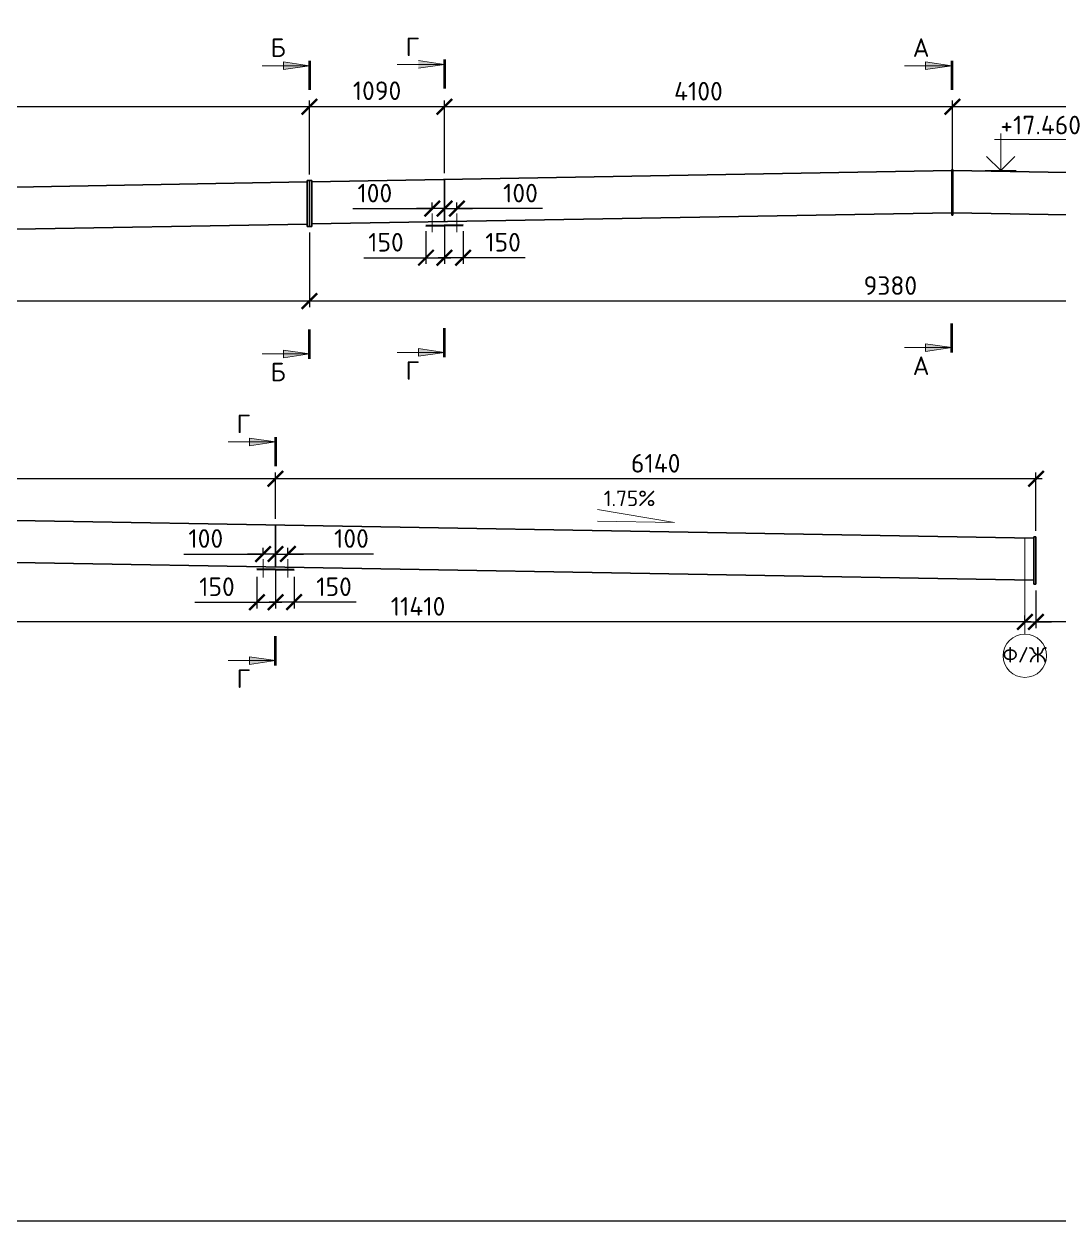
# Model space of a CAD drawing. Header units: millimetres. Extents: x -25910 to 49740, y -35080 to 0.
# Drawn here: x 13403 to 21760, y -35080 to -25415 of the extents above; entities that cross this region are included whole.
import ezdxf

# ---------------------------------------------------------------- set-up
doc = ezdxf.new("R2010")
doc.units = ezdxf.units.MM
doc.linetypes.add('JIS_08_11', pattern=[12.8, 11, -0.6, 0.6, -0.6])
for name, color, linetype, lineweight in [('НАДПИСИ', 11, 'Continuous', 13), ('ОСЕВАЯ', 50, 'JIS_08_11', 13), ('ОСНОВНАЯ', 213, 'Continuous', 35), ('РАЗМЕРЫ', 141, 'Continuous', 13)]:
    doc.layers.add(name, color=color, linetype=linetype, lineweight=lineweight)
doc.styles.add('_ОСК', font='isocpeur.ttf', dxfattribs={"height": 3})
doc.styles.add('ОСК', font='isocpeur.ttf')
doc.dimstyles.new('_ОСК', dxfattribs={"dimscale": 25, "dimtxt": 3, "dimasz": 2.5, "dimexe": 1, "dimexo": 1, "dimgap": 1, "dimtad": 3, "dimdec": 0, "dimzin": 1, "dimdsep": 46, "dimtxsty": '_ОСК', "dimblk": 'ARCHTICK', "dimcen": 2, "dimdle": 1, "dimclrt": 256, "dimadec": 0, "dimazin": 0, "dimtfac": 1, "dimtdec": 0, "dimtmove": 1, "dimatfit": 3, "dimfxl": 1, "dimtvp": 2.25, "dimtfill": 1, "dimtolj": 1, "dimtzin": 1, "dimarcsym": 0})

# ---------------------------------------------------------------- blocks, each defined once
blk = doc.blocks.new('_ArchTick')
at = {"color": 0, "linetype": 'ByBlock', "const_width": 0.15}
blk.add_lwpolyline([(-0.5, -0.5), (0.5, 0.5)], dxfattribs=at)
blk = doc.blocks.new('*D394')
at = {"layer": 'Defpoints', "color": 0, "transparency": 16777216}
for p in [(15708.4, -27050.5), (5298.6, -27588.8), (5298.6, -27652.7)]:
    blk.add_point(p, dxfattribs=at)
at = {"layer": 'НАДПИСИ', "color": 0, "lineweight": -2, "transparency": 16777216}
for p, q in [((15708.4, -27100.5), (15708.4, -27702.7)), ((5298.6, -27638.8), (5298.6, -27702.7)), ((15758.4, -27652.7), (5248.6, -27652.7))]:
    blk.add_line(p, q, dxfattribs=at)
at = {"layer": 'НАДПИСИ', "color": 0, "lineweight": -2, "transparency": 16777216, "xscale": 125, "yscale": 125, "zscale": 125, "rotation": 180}
blk.add_blockref('_ArchTick', (5298.6, -27652.7), dxfattribs=at)
at = {"layer": 'НАДПИСИ', "color": 0, "lineweight": -2, "transparency": 16777216, "xscale": 125, "yscale": 125, "zscale": 125}
blk.add_blockref('_ArchTick', (15708.4, -27652.7), dxfattribs=at)
at = {"layer": 'НАДПИСИ', "transparency": 16777216, "insert": (10503.5, -27527.7), "char_height": 150, "attachment_point": 5, "style": '_ОСК', "bg_fill": 3, "box_fill_scale": 1.1, "bg_fill_color": 256, "bg_fill_true_color": 13158600, "bg_fill_transparency": 0}
blk.add_mtext('\\A1;10410', dxfattribs=at)
blk = doc.blocks.new('*D408')
at = {"layer": 'Defpoints', "color": 0, "transparency": 16777216}
for p in [(25088, -27033), (15708.4, -27616.9), (15708.4, -27652.7)]:
    blk.add_point(p, dxfattribs=at)
at = {"layer": 'НАДПИСИ', "color": 0, "lineweight": -2, "transparency": 16777216}
for p, q in [((25088, -27083), (25088, -27702.7)), ((25138, -27652.7), (15658.4, -27652.7)), ((15708.4, -27666.9), (15708.4, -27702.7))]:
    blk.add_line(p, q, dxfattribs=at)
at = {"layer": 'НАДПИСИ', "color": 0, "lineweight": -2, "transparency": 16777216, "xscale": 125, "yscale": 125, "zscale": 125, "rotation": 180}
blk.add_blockref('_ArchTick', (15708.4, -27652.7), dxfattribs=at)
at = {"layer": 'НАДПИСИ', "color": 0, "lineweight": -2, "transparency": 16777216, "xscale": 125, "yscale": 125, "zscale": 125}
blk.add_blockref('_ArchTick', (25088, -27652.7), dxfattribs=at)
at = {"layer": 'НАДПИСИ', "transparency": 16777216, "insert": (20398.2, -27527.7), "char_height": 150, "attachment_point": 5, "style": '_ОСК', "bg_fill": 3, "box_fill_scale": 1.1, "bg_fill_color": 256, "bg_fill_true_color": 13158600, "bg_fill_transparency": 0}
blk.add_mtext('\\A1;9380', dxfattribs=at)
blk = doc.blocks.new('*D409')
at = {"layer": 'Defpoints', "color": 0, "transparency": 16777216}
for p in [(10073.4, -30242.6), (21484, -30242.6), (10073.4, -30310.1)]:
    blk.add_point(p, dxfattribs=at)
at = {"layer": 'НАДПИСИ', "color": 0, "lineweight": -2, "transparency": 16777216}
for p, q in [((21534, -30242.6), (10023.4, -30242.6)), ((10073.4, -30260.1), (10073.4, -30192.6))]:
    blk.add_line(p, q, dxfattribs=at)
at = {"layer": 'НАДПИСИ', "color": 0, "lineweight": -2, "transparency": 16777216, "xscale": 125, "yscale": 125, "zscale": 125, "rotation": 180}
blk.add_blockref('_ArchTick', (10073.4, -30242.6), dxfattribs=at)
at = {"layer": 'НАДПИСИ', "color": 0, "lineweight": -2, "transparency": 16777216, "xscale": 125, "yscale": 125, "zscale": 125}
blk.add_blockref('_ArchTick', (21484, -30242.6), dxfattribs=at)
at = {"layer": 'НАДПИСИ', "transparency": 16777216, "insert": (16584.4, -30117.6), "char_height": 150, "attachment_point": 5, "style": '_ОСК', "bg_fill": 3, "box_fill_scale": 1.1, "bg_fill_color": 256, "bg_fill_true_color": 13158600, "bg_fill_transparency": 0}
blk.add_mtext('\\A1;11410', dxfattribs=at)
blk = doc.blocks.new('*D410')
at = {"layer": 'Defpoints', "color": 0, "transparency": 16777216}
for p in [(21573.4, -29939.5), (21573.4, -30242.6), (21484, -30282)]:
    blk.add_point(p, dxfattribs=at)
at = {"layer": 'НАДПИСИ', "color": 0, "lineweight": -2, "transparency": 16777216}
for p, q in [((21573.4, -29989.5), (21573.4, -30292.6)), ((21484, -30242.6), (21359, -30242.6)), ((21484, -30232), (21484, -30192.6)), ((21484, -30242.6), (21573.4, -30242.6)), ((21484, -30242.6), (21573.4, -30242.6)), ((21573.4, -30242.6), (21698.4, -30242.6)), ((22210.1, -30242.6), (21573.4, -30242.6))]:
    blk.add_line(p, q, dxfattribs=at)
at = {"layer": 'НАДПИСИ', "color": 0, "lineweight": -2, "transparency": 16777216, "xscale": 125, "yscale": 125, "zscale": 125}
blk.add_blockref('_ArchTick', (21484, -30242.6), dxfattribs=at)
at = {"layer": 'НАДПИСИ', "color": 0, "lineweight": -2, "transparency": 16777216, "xscale": 125, "yscale": 125, "zscale": 125, "rotation": 180}
blk.add_blockref('_ArchTick', (21573.4, -30242.6), dxfattribs=at)
at = {"layer": 'НАДПИСИ', "transparency": 16777216, "insert": (22070.1, -30117.6), "char_height": 150, "attachment_point": 5, "style": '_ОСК', "bg_fill": 3, "box_fill_scale": 1.1, "bg_fill_color": 256, "bg_fill_true_color": 13158600, "bg_fill_transparency": 0}
blk.add_mtext('\\A1;90', dxfattribs=at)
blk = doc.blocks.new('*D412')
at = {"layer": 'Defpoints', "color": 0, "transparency": 16777216}
for p in [(10298.4, -26083.8), (15708.4, -26680.4), (10298.4, -26785.1)]:
    blk.add_point(p, dxfattribs=at)
at = {"layer": 'НАДПИСИ', "color": 0, "lineweight": -2, "transparency": 16777216}
for p, q in [((15758.4, -26083.8), (10248.4, -26083.8)), ((10298.4, -26735.1), (10298.4, -26033.8)), ((15708.4, -26630.4), (15708.4, -26033.8))]:
    blk.add_line(p, q, dxfattribs=at)
at = {"layer": 'НАДПИСИ', "color": 0, "lineweight": -2, "transparency": 16777216, "xscale": 125, "yscale": 125, "zscale": 125, "rotation": 180}
blk.add_blockref('_ArchTick', (10298.4, -26083.8), dxfattribs=at)
at = {"layer": 'НАДПИСИ', "color": 0, "lineweight": -2, "transparency": 16777216, "xscale": 125, "yscale": 125, "zscale": 125}
blk.add_blockref('_ArchTick', (15708.4, -26083.8), dxfattribs=at)
at = {"layer": 'НАДПИСИ', "transparency": 16777216, "insert": (13003.4, -25958.8), "char_height": 150, "attachment_point": 5, "style": '_ОСК', "bg_fill": 3, "box_fill_scale": 1.1, "bg_fill_color": 256, "bg_fill_true_color": 13158600, "bg_fill_transparency": 0}
blk.add_mtext('\\A1;5410', dxfattribs=at)
blk = doc.blocks.new('*D413')
at = {"layer": 'Defpoints', "color": 0, "transparency": 16777216}
for p in [(15708.4, -26083.8), (16798.4, -26671.3), (15708.4, -26680.4)]:
    blk.add_point(p, dxfattribs=at)
at = {"layer": 'НАДПИСИ', "color": 0, "lineweight": -2, "transparency": 16777216}
for p, q in [((16848.4, -26083.8), (15658.4, -26083.8)), ((15708.4, -26630.4), (15708.4, -26033.8)), ((16798.4, -26621.3), (16798.4, -26033.8))]:
    blk.add_line(p, q, dxfattribs=at)
at = {"layer": 'НАДПИСИ', "color": 0, "lineweight": -2, "transparency": 16777216, "xscale": 125, "yscale": 125, "zscale": 125, "rotation": 180}
blk.add_blockref('_ArchTick', (15708.4, -26083.8), dxfattribs=at)
at = {"layer": 'НАДПИСИ', "color": 0, "lineweight": -2, "transparency": 16777216, "xscale": 125, "yscale": 125, "zscale": 125}
blk.add_blockref('_ArchTick', (16798.4, -26083.8), dxfattribs=at)
at = {"layer": 'НАДПИСИ', "transparency": 16777216, "insert": (16253.4, -25954.8), "char_height": 150, "attachment_point": 5, "style": '_ОСК', "bg_fill": 3, "box_fill_scale": 1.1, "bg_fill_color": 256, "bg_fill_true_color": 13158600, "bg_fill_transparency": 0}
blk.add_mtext('\\A1;1090', dxfattribs=at)
blk = doc.blocks.new('*D414')
at = {"layer": 'Defpoints', "color": 0, "transparency": 16777216}
for p in [(16798.4, -26083.8), (16798.4, -26671.3), (20898.2, -26589.7)]:
    blk.add_point(p, dxfattribs=at)
at = {"layer": 'НАДПИСИ', "color": 0, "lineweight": -2, "transparency": 16777216}
for p, q in [((20948.2, -26083.8), (16748.4, -26083.8)), ((16798.4, -26621.3), (16798.4, -26033.8)), ((20898.2, -26539.7), (20898.2, -26033.8))]:
    blk.add_line(p, q, dxfattribs=at)
at = {"layer": 'НАДПИСИ', "color": 0, "lineweight": -2, "transparency": 16777216, "xscale": 125, "yscale": 125, "zscale": 125, "rotation": 180}
blk.add_blockref('_ArchTick', (16798.4, -26083.8), dxfattribs=at)
at = {"layer": 'НАДПИСИ', "color": 0, "lineweight": -2, "transparency": 16777216, "xscale": 125, "yscale": 125, "zscale": 125}
blk.add_blockref('_ArchTick', (20898.2, -26083.8), dxfattribs=at)
at = {"layer": 'НАДПИСИ', "transparency": 16777216, "insert": (18848.3, -25958.8), "char_height": 150, "attachment_point": 5, "style": '_ОСК', "bg_fill": 3, "box_fill_scale": 1.1, "bg_fill_color": 256, "bg_fill_true_color": 13158600, "bg_fill_transparency": 0}
blk.add_mtext('\\A1;4100', dxfattribs=at)
blk = doc.blocks.new('*D415')
at = {"layer": 'Defpoints', "color": 0, "transparency": 16777216}
for p in [(20898.2, -26083.8), (20898.2, -26671.3), (23998.4, -26653.8)]:
    blk.add_point(p, dxfattribs=at)
at = {"layer": 'НАДПИСИ', "color": 0, "lineweight": -2, "transparency": 16777216}
for p, q in [((24048.4, -26083.8), (20848.2, -26083.8)), ((20898.2, -26621.3), (20898.2, -26033.8)), ((23998.4, -26603.8), (23998.4, -26033.8))]:
    blk.add_line(p, q, dxfattribs=at)
at = {"layer": 'НАДПИСИ', "color": 0, "lineweight": -2, "transparency": 16777216, "xscale": 125, "yscale": 125, "zscale": 125, "rotation": 180}
blk.add_blockref('_ArchTick', (20898.2, -26083.8), dxfattribs=at)
at = {"layer": 'НАДПИСИ', "color": 0, "lineweight": -2, "transparency": 16777216, "xscale": 125, "yscale": 125, "zscale": 125}
blk.add_blockref('_ArchTick', (23998.4, -26083.8), dxfattribs=at)
at = {"layer": 'НАДПИСИ', "transparency": 16777216, "insert": (22448.3, -25954.8), "char_height": 150, "attachment_point": 5, "style": '_ОСК', "bg_fill": 3, "box_fill_scale": 1.1, "bg_fill_color": 256, "bg_fill_true_color": 13158600, "bg_fill_transparency": 0}
blk.add_mtext('\\A1;3100', dxfattribs=at)
blk = doc.blocks.new('*D417')
at = {"layer": 'Defpoints', "color": 0, "transparency": 16777216}
for p in [(10073.4, -29087.4), (10073.4, -29356.2), (15433.8, -29460)]:
    blk.add_point(p, dxfattribs=at)
at = {"layer": 'НАДПИСИ', "color": 0, "lineweight": -2, "transparency": 16777216}
for p, q in [((15483.8, -29087.4), (10023.4, -29087.4)), ((10073.4, -29306.2), (10073.4, -29037.4)), ((15433.8, -29410), (15433.8, -29037.4))]:
    blk.add_line(p, q, dxfattribs=at)
at = {"layer": 'НАДПИСИ', "color": 0, "lineweight": -2, "transparency": 16777216, "xscale": 125, "yscale": 125, "zscale": 125, "rotation": 180}
blk.add_blockref('_ArchTick', (10073.4, -29087.4), dxfattribs=at)
at = {"layer": 'НАДПИСИ', "color": 0, "lineweight": -2, "transparency": 16777216, "xscale": 125, "yscale": 125, "zscale": 125}
blk.add_blockref('_ArchTick', (15433.8, -29087.4), dxfattribs=at)
at = {"layer": 'НАДПИСИ', "transparency": 16777216, "insert": (12753.6, -28962.4), "char_height": 150, "width": 114.82, "attachment_point": 5, "style": '_ОСК', "bg_fill": 3, "box_fill_scale": 1.1, "bg_fill_color": 256, "bg_fill_true_color": 13158600, "bg_fill_transparency": 0}
blk.add_mtext('\\A1;5360', dxfattribs=at)
blk = doc.blocks.new('*D418')
at = {"layer": 'Defpoints', "color": 0, "transparency": 16777216}
for p in [(15433.8, -29087.4), (15433.8, -29356.2), (21573.4, -29557.1)]:
    blk.add_point(p, dxfattribs=at)
at = {"layer": 'НАДПИСИ', "color": 0, "lineweight": -2, "transparency": 16777216}
for p, q in [((21623.4, -29087.4), (15383.8, -29087.4)), ((15433.8, -29306.2), (15433.8, -29037.4)), ((21573.4, -29507.1), (21573.4, -29037.4))]:
    blk.add_line(p, q, dxfattribs=at)
at = {"layer": 'НАДПИСИ', "color": 0, "lineweight": -2, "transparency": 16777216, "xscale": 125, "yscale": 125, "zscale": 125, "rotation": 180}
blk.add_blockref('_ArchTick', (15433.8, -29087.4), dxfattribs=at)
at = {"layer": 'НАДПИСИ', "color": 0, "lineweight": -2, "transparency": 16777216, "xscale": 125, "yscale": 125, "zscale": 125}
blk.add_blockref('_ArchTick', (21573.4, -29087.4), dxfattribs=at)
at = {"layer": 'НАДПИСИ', "transparency": 16777216, "insert": (18503.6, -28962.4), "char_height": 150, "width": 114.82, "attachment_point": 5, "style": '_ОСК', "bg_fill": 3, "box_fill_scale": 1.1, "bg_fill_color": 256, "bg_fill_true_color": 13158600, "bg_fill_transparency": 0}
blk.add_mtext('\\A1;6140', dxfattribs=at)
blk = doc.blocks.new('*D357')
at = {"layer": 'Defpoints', "color": 0, "transparency": 16777216}
for p in [(16798.4, -26983.6), (16948.4, -27039.5), (16798.4, -27303)]:
    blk.add_point(p, dxfattribs=at)
at = {"layer": 'НАДПИСИ', "color": 0, "lineweight": -2, "transparency": 16777216}
for p, q in [((16798.4, -27033.6), (16798.4, -27353)), ((16948.4, -27089.5), (16948.4, -27353)), ((16998.4, -27303), (16748.4, -27303)), ((17448.6, -27303), (16948.4, -27303))]:
    blk.add_line(p, q, dxfattribs=at)
at = {"layer": 'НАДПИСИ', "color": 0, "lineweight": -2, "transparency": 16777216, "xscale": 125, "yscale": 125, "zscale": 125, "rotation": 180}
blk.add_blockref('_ArchTick', (16798.4, -27303), dxfattribs=at)
at = {"layer": 'НАДПИСИ', "color": 0, "lineweight": -2, "transparency": 16777216, "xscale": 125, "yscale": 125, "zscale": 125}
blk.add_blockref('_ArchTick', (16948.4, -27303), dxfattribs=at)
at = {"layer": 'НАДПИСИ', "transparency": 16777216, "insert": (17271.1, -27178), "char_height": 150, "attachment_point": 5, "style": '_ОСК', "bg_fill": 3, "box_fill_scale": 1.1, "bg_fill_color": 256, "bg_fill_true_color": 13158600, "bg_fill_transparency": 0}
blk.add_mtext('\\A1;150', dxfattribs=at)
blk = doc.blocks.new('*D358')
at = {"layer": 'Defpoints', "color": 0, "transparency": 16777216}
for p in [(16648.4, -27039.5), (16798.4, -26983.6), (16798.4, -27303)]:
    blk.add_point(p, dxfattribs=at)
at = {"layer": 'НАДПИСИ', "color": 0, "lineweight": -2, "transparency": 16777216}
for p, q in [((16798.4, -27033.6), (16798.4, -27353)), ((16648.4, -27089.5), (16648.4, -27353)), ((16148.1, -27303), (16648.4, -27303)), ((16598.4, -27303), (16848.4, -27303))]:
    blk.add_line(p, q, dxfattribs=at)
at = {"layer": 'НАДПИСИ', "color": 0, "lineweight": -2, "transparency": 16777216, "xscale": 125, "yscale": 125, "zscale": 125, "rotation": 180}
blk.add_blockref('_ArchTick', (16648.4, -27303), dxfattribs=at)
at = {"layer": 'НАДПИСИ', "color": 0, "lineweight": -2, "transparency": 16777216, "xscale": 125, "yscale": 125, "zscale": 125}
blk.add_blockref('_ArchTick', (16798.4, -27303), dxfattribs=at)
at = {"layer": 'НАДПИСИ', "transparency": 16777216, "insert": (16325.6, -27178), "char_height": 150, "attachment_point": 5, "style": '_ОСК', "bg_fill": 3, "box_fill_scale": 1.1, "bg_fill_color": 256, "bg_fill_true_color": 13158600, "bg_fill_transparency": 0}
blk.add_mtext('\\A1;150', dxfattribs=at)
blk = doc.blocks.new('*D363')
at = {"layer": 'Defpoints', "color": 0, "transparency": 16777216}
for p in [(15433.8, -29772.3), (15583.8, -29828.1), (15433.8, -30084)]:
    blk.add_point(p, dxfattribs=at)
at = {"layer": 'НАДПИСИ', "color": 0, "lineweight": -2, "transparency": 16777216}
for p, q in [((15433.8, -29822.3), (15433.8, -30134)), ((15583.8, -29878.1), (15583.8, -30134)), ((15633.8, -30084), (15383.8, -30084)), ((16084, -30084), (15583.8, -30084))]:
    blk.add_line(p, q, dxfattribs=at)
at = {"layer": 'НАДПИСИ', "color": 0, "lineweight": -2, "transparency": 16777216, "xscale": 125, "yscale": 125, "zscale": 125, "rotation": 180}
blk.add_blockref('_ArchTick', (15433.8, -30084), dxfattribs=at)
at = {"layer": 'НАДПИСИ', "color": 0, "lineweight": -2, "transparency": 16777216, "xscale": 125, "yscale": 125, "zscale": 125}
blk.add_blockref('_ArchTick', (15583.8, -30084), dxfattribs=at)
at = {"layer": 'НАДПИСИ', "transparency": 16777216, "insert": (15906.5, -29959), "char_height": 150, "attachment_point": 5, "style": '_ОСК', "bg_fill": 3, "box_fill_scale": 1.1, "bg_fill_color": 256, "bg_fill_true_color": 13158600, "bg_fill_transparency": 0}
blk.add_mtext('\\A1;150', dxfattribs=at)
blk = doc.blocks.new('*D364')
at = {"layer": 'Defpoints', "color": 0, "transparency": 16777216}
for p in [(15283.8, -29828.1), (15433.8, -29772.3), (15433.8, -30084)]:
    blk.add_point(p, dxfattribs=at)
at = {"layer": 'НАДПИСИ', "color": 0, "lineweight": -2, "transparency": 16777216}
for p, q in [((15433.8, -29822.3), (15433.8, -30134)), ((15283.8, -29878.1), (15283.8, -30134)), ((14783.5, -30084), (15283.8, -30084)), ((15233.8, -30084), (15483.8, -30084))]:
    blk.add_line(p, q, dxfattribs=at)
at = {"layer": 'НАДПИСИ', "color": 0, "lineweight": -2, "transparency": 16777216, "xscale": 125, "yscale": 125, "zscale": 125, "rotation": 180}
blk.add_blockref('_ArchTick', (15283.8, -30084), dxfattribs=at)
at = {"layer": 'НАДПИСИ', "color": 0, "lineweight": -2, "transparency": 16777216, "xscale": 125, "yscale": 125, "zscale": 125}
blk.add_blockref('_ArchTick', (15433.8, -30084), dxfattribs=at)
at = {"layer": 'НАДПИСИ', "transparency": 16777216, "insert": (14961, -29959), "char_height": 150, "attachment_point": 5, "style": '_ОСК', "bg_fill": 3, "box_fill_scale": 1.1, "bg_fill_color": 256, "bg_fill_true_color": 13158600, "bg_fill_transparency": 0}
blk.add_mtext('\\A1;150', dxfattribs=at)
blk = doc.blocks.new('*D297')
at = {"layer": 'Defpoints', "color": 0, "transparency": 16777216}
for p in [(16698.4, -26906.1), (16698.4, -26946.8), (16798.4, -26983.6)]:
    blk.add_point(p, dxfattribs=at)
at = {"layer": 'НАДПИСИ', "color": 0, "lineweight": -2, "transparency": 16777216}
for p, q in [((16698.4, -26896.8), (16698.4, -26856.1)), ((16798.4, -26933.6), (16798.4, -26856.1)), ((16058.2, -26906.1), (16698.4, -26906.1)), ((16698.4, -26906.1), (16573.4, -26906.1)), ((16798.4, -26906.1), (16698.4, -26906.1)), ((16798.4, -26906.1), (16698.4, -26906.1)), ((16798.4, -26906.1), (16923.4, -26906.1))]:
    blk.add_line(p, q, dxfattribs=at)
at = {"layer": 'НАДПИСИ', "color": 0, "lineweight": -2, "transparency": 16777216, "xscale": 125, "yscale": 125, "zscale": 125}
blk.add_blockref('_ArchTick', (16698.4, -26906.1), dxfattribs=at)
at = {"layer": 'НАДПИСИ', "color": 0, "lineweight": -2, "transparency": 16777216, "xscale": 125, "yscale": 125, "zscale": 125, "rotation": 180}
blk.add_blockref('_ArchTick', (16798.4, -26906.1), dxfattribs=at)
at = {"layer": 'НАДПИСИ', "transparency": 16777216, "insert": (16235.7, -26781.1), "char_height": 150, "attachment_point": 5, "style": '_ОСК', "bg_fill": 3, "box_fill_scale": 1.1, "bg_fill_color": 256, "bg_fill_true_color": 13158600, "bg_fill_transparency": 0}
blk.add_mtext('\\A1;100', dxfattribs=at)
blk = doc.blocks.new('*D298')
at = {"layer": 'Defpoints', "color": 0, "transparency": 16777216}
for p in [(16798.4, -26942.3), (16898.4, -26906.1), (16898.4, -26946.8)]:
    blk.add_point(p, dxfattribs=at)
at = {"layer": 'НАДПИСИ', "color": 0, "lineweight": -2, "transparency": 16777216}
for p, q in [((16798.4, -26892.3), (16798.4, -26856.1)), ((16898.4, -26896.8), (16898.4, -26856.1)), ((16798.4, -26906.1), (16673.4, -26906.1)), ((16798.4, -26906.1), (16898.4, -26906.1)), ((16798.4, -26906.1), (16898.4, -26906.1)), ((16898.4, -26906.1), (17023.4, -26906.1)), ((17589.2, -26906.1), (16898.4, -26906.1))]:
    blk.add_line(p, q, dxfattribs=at)
at = {"layer": 'НАДПИСИ', "color": 0, "lineweight": -2, "transparency": 16777216, "xscale": 125, "yscale": 125, "zscale": 125}
blk.add_blockref('_ArchTick', (16798.4, -26906.1), dxfattribs=at)
at = {"layer": 'НАДПИСИ', "color": 0, "lineweight": -2, "transparency": 16777216, "xscale": 125, "yscale": 125, "zscale": 125, "rotation": 180}
blk.add_blockref('_ArchTick', (16898.4, -26906.1), dxfattribs=at)
at = {"layer": 'НАДПИСИ', "transparency": 16777216, "insert": (17411.7, -26781.1), "char_height": 150, "attachment_point": 5, "style": '_ОСК', "bg_fill": 3, "box_fill_scale": 1.1, "bg_fill_color": 256, "bg_fill_true_color": 13158600, "bg_fill_transparency": 0}
blk.add_mtext('\\A1;100', dxfattribs=at)
blk = doc.blocks.new('*D303')
at = {"layer": 'Defpoints', "color": 0, "transparency": 16777216}
for p in [(15333.8, -29694.8), (15333.8, -29735.5), (15433.8, -29772.3)]:
    blk.add_point(p, dxfattribs=at)
at = {"layer": 'НАДПИСИ', "color": 0, "lineweight": -2, "transparency": 16777216}
for p, q in [((15333.8, -29685.5), (15333.8, -29644.8)), ((15433.8, -29722.3), (15433.8, -29644.8)), ((14693.6, -29694.8), (15333.8, -29694.8)), ((15333.8, -29694.8), (15208.8, -29694.8)), ((15433.8, -29694.8), (15333.8, -29694.8)), ((15433.8, -29694.8), (15333.8, -29694.8)), ((15433.8, -29694.8), (15558.8, -29694.8))]:
    blk.add_line(p, q, dxfattribs=at)
at = {"layer": 'НАДПИСИ', "color": 0, "lineweight": -2, "transparency": 16777216, "xscale": 125, "yscale": 125, "zscale": 125}
blk.add_blockref('_ArchTick', (15333.8, -29694.8), dxfattribs=at)
at = {"layer": 'НАДПИСИ', "color": 0, "lineweight": -2, "transparency": 16777216, "xscale": 125, "yscale": 125, "zscale": 125, "rotation": 180}
blk.add_blockref('_ArchTick', (15433.8, -29694.8), dxfattribs=at)
at = {"layer": 'НАДПИСИ', "transparency": 16777216, "insert": (14871.1, -29569.8), "char_height": 150, "attachment_point": 5, "style": '_ОСК', "bg_fill": 3, "box_fill_scale": 1.1, "bg_fill_color": 256, "bg_fill_true_color": 13158600, "bg_fill_transparency": 0}
blk.add_mtext('\\A1;100', dxfattribs=at)
blk = doc.blocks.new('*D304')
at = {"layer": 'Defpoints', "color": 0, "transparency": 16777216}
for p in [(15433.8, -29730.9), (15533.8, -29694.8), (15533.8, -29735.5)]:
    blk.add_point(p, dxfattribs=at)
at = {"layer": 'НАДПИСИ', "color": 0, "lineweight": -2, "transparency": 16777216}
for p, q in [((15433.8, -29680.9), (15433.8, -29644.8)), ((15533.8, -29685.5), (15533.8, -29644.8)), ((15433.8, -29694.8), (15308.8, -29694.8)), ((15433.8, -29694.8), (15533.8, -29694.8)), ((15433.8, -29694.8), (15533.8, -29694.8)), ((15533.8, -29694.8), (15658.8, -29694.8)), ((16224.6, -29694.8), (15533.8, -29694.8))]:
    blk.add_line(p, q, dxfattribs=at)
at = {"layer": 'НАДПИСИ', "color": 0, "lineweight": -2, "transparency": 16777216, "xscale": 125, "yscale": 125, "zscale": 125}
blk.add_blockref('_ArchTick', (15433.8, -29694.8), dxfattribs=at)
at = {"layer": 'НАДПИСИ', "color": 0, "lineweight": -2, "transparency": 16777216, "xscale": 125, "yscale": 125, "zscale": 125, "rotation": 180}
blk.add_blockref('_ArchTick', (15533.8, -29694.8), dxfattribs=at)
at = {"layer": 'НАДПИСИ', "transparency": 16777216, "insert": (16047.1, -29569.8), "char_height": 150, "attachment_point": 5, "style": '_ОСК', "bg_fill": 3, "box_fill_scale": 1.1, "bg_fill_color": 256, "bg_fill_true_color": 13158600, "bg_fill_transparency": 0}
blk.add_mtext('\\A1;100', dxfattribs=at)
blk = doc.blocks.new('A$C42093D09')
at = {"layer": 'ОСНОВНАЯ'}
for q in [(22, 228), (478, 228)]:
    blk.add_line((250, 0), q, dxfattribs=at)
at = {"layer": 'РАЗМЕРЫ'}
for p, q in [((250, 0), (250, 600)), ((250, 0), (250, 600)), ((250, 0), (250, 600)), ((150, 500), (1475, 500)), ((500, 0), (0, 0))]:
    blk.add_line(p, q, dxfattribs=at)

msp = doc.modelspace()

# ---------------------------------------------------------------- hatches: boundary and pattern name
at = {"layer": 'НАДПИСИ'}
h = msp.add_hatch(color=256, dxfattribs=at)
h.paths.add_polyline_path([(15708.4, -25753), (15497.7, -25753), (15497.7, -25721.9)])
h.paths.add_polyline_path([(15708.4, -25753), (15497.7, -25784.2), (15497.7, -25753)])
h = msp.add_hatch(color=256, dxfattribs=at)
h.paths.add_polyline_path([(16798.4, -25741.7), (16587.7, -25741.7), (16587.7, -25710.5)])
h.paths.add_polyline_path([(16798.4, -25741.7), (16587.7, -25772.8), (16587.7, -25741.7)])
h = msp.add_hatch(color=256, dxfattribs=at)
h.paths.add_polyline_path([(20893.2, -25753), (20682.5, -25753), (20682.5, -25721.9)])
h.paths.add_polyline_path([(20893.2, -25753), (20682.5, -25784.2), (20682.5, -25753)])
h = msp.add_hatch(color=256, dxfattribs=at)
h.paths.add_polyline_path([(20893.2, -28028.6), (20682.5, -28028.6), (20682.5, -28059.7)])
h.paths.add_polyline_path([(20893.2, -28028.6), (20682.5, -27997.5), (20682.5, -28028.6)])
h = msp.add_hatch(color=256, dxfattribs=at)
h.paths.add_polyline_path([(15708.4, -28079.2), (15497.7, -28079.2), (15497.7, -28110.4)])
h.paths.add_polyline_path([(15708.4, -28079.2), (15497.7, -28048.1), (15497.7, -28079.2)])
h = msp.add_hatch(color=256, dxfattribs=at)
h.paths.add_polyline_path([(16798.4, -28067.3), (16587.7, -28067.3), (16587.7, -28098.4)])
h.paths.add_polyline_path([(16798.4, -28067.3), (16587.7, -28036.1), (16587.7, -28067.3)])
h = msp.add_hatch(color=256, dxfattribs=at)
h.paths.add_polyline_path([(15433.8, -30554.8), (15223.1, -30554.8), (15223.1, -30586)])
h.paths.add_polyline_path([(15433.8, -30554.8), (15223.1, -30523.7), (15223.1, -30554.8)])

# ---------------------------------------------------------------- linework, layer by layer
at = {"color": 7, "lineweight": 70}
for p, q in [((15708.4, -25713.4), (15708.4, -25948.6)), ((20893.2, -28068.2), (20893.2, -27833)), ((15708.4, -28118.9), (15708.4, -27883.6)), ((16798.4, -28106.9), (16798.4, -27871.7))]:
    msp.add_line(p, q, dxfattribs=at)
msp.add_lwpolyline([(0, 0), (39557.4, 0), (39557.4, -35080.1), (0, -35080.1)], close=True)
at = {"layer": 'НАДПИСИ'}
for p, q in [((15327.2, -25753), (15708.4, -25753)), ((15708.4, -25753), (15497.7, -25721.9)), ((15497.7, -25721.9), (15497.7, -25753)), ((15708.4, -25753), (15497.7, -25784.2)), ((15497.7, -25784.2), (15497.7, -25753)), ((16417.2, -25741.7), (16798.4, -25741.7)), ((16798.4, -25741.7), (16587.7, -25710.5)), ((16798.4, -25741.7), (16587.7, -25772.8)), ((20512, -25753), (20893.2, -25753)), ((20893.2, -25753), (20682.5, -25721.9)), ((20682.5, -25721.9), (20682.5, -25753)), ((20893.2, -25753), (20682.5, -25784.2)), ((20682.5, -25784.2), (20682.5, -25753)), ((20893.2, -28028.6), (20682.5, -27997.5)), ((20682.5, -27997.5), (20682.5, -28028.6)), ((15327.2, -28079.2), (15708.4, -28079.2)), ((15708.4, -28079.2), (15497.7, -28048.1)), ((15497.7, -28048.1), (15497.7, -28079.2)), ((15708.4, -28079.2), (15497.7, -28110.4)), ((15497.7, -28110.4), (15497.7, -28079.2)), ((16417.2, -28067.3), (16798.4, -28067.3)), ((16798.4, -28067.3), (16587.7, -28036.1)), ((16587.7, -28036.1), (16587.7, -28067.3)), ((16798.4, -28067.3), (16587.7, -28098.4)), ((16587.7, -28098.4), (16587.7, -28067.3)), ((20512, -28028.6), (20893.2, -28028.6)), ((20893.2, -28028.6), (20682.5, -28059.7)), ((20682.5, -28059.7), (20682.5, -28028.6)), ((15052.6, -28790.4), (15433.8, -28790.4)), ((15433.8, -28790.4), (15223.1, -28759.3)), ((15223.1, -28759.3), (15223.1, -28790.4)), ((15433.8, -30554.8), (15223.1, -30523.7)), ((15223.1, -30523.7), (15223.1, -30554.8)), ((15052.6, -30554.8), (15433.8, -30554.8)), ((15433.8, -30554.8), (15223.1, -30586)), ((15223.1, -30586), (15223.1, -30554.8))]:
    msp.add_line(p, q, dxfattribs=at)
msp.add_circle((21484, -30516.1), 175, dxfattribs=at)
at = {"layer": 'ОСЕВАЯ', "linetype": 'JIS_08_11', "ltscale": 150}
msp.add_line((21484, -30341.1), (21484, -29565.9), dxfattribs=at)
at = {"layer": 'ОСНОВНАЯ'}
for p, q in [((20893.2, -26599.7), (15728.4, -26690.1)), ((20893.2, -26599.7), (15728.4, -26690.1)), ((16798.4, -27011.4), (16798.4, -26671.3)), ((20893.2, -26959.7), (20893.2, -26589.7)), ((20893.2, -26599.7), (20893.2, -26589.7)), ((20893.2, -26589.7), (20903.2, -26589.7)), ((20903.2, -26959.7), (20903.2, -26589.7)), ((20903.2, -26599.7), (25068, -26672.6)), ((20903.2, -26599.7), (25068, -26672.6)), ((15688.4, -26690.8), (5224.4, -26873.9)), ((15688.4, -26690.8), (5224.4, -26873.9)), ((15728.4, -26680.4), (15688.4, -26680.4)), ((20893.2, -26939.7), (15728.4, -27030.1)), ((20893.2, -26959.7), (20903.2, -26959.7)), ((20903.2, -26939.7), (25068, -27012.6)), ((15688.4, -27030.8), (5224.4, -27213.9)), ((10093.4, -29366.5), (21557.4, -29567.1)), ((10093.4, -29366.5), (21557.4, -29567.1)), ((15433.8, -29800), (15433.8, -29460)), ((21557.4, -29939.5), (21557.4, -29557.1)), ((21557.4, -29557.1), (21573.4, -29557.1)), ((21573.4, -29939.5), (21573.4, -29557.1)), ((10093.4, -29706.6), (21557.4, -29907.2)), ((21557.4, -29939.5), (21573.4, -29939.5))]:
    msp.add_line(p, q, dxfattribs=at)
at = {"layer": 'ОСНОВНАЯ', "color": 1, "lineweight": 50}
for p, q in [((16648.4, -27044.7), (16948.4, -27039.5)), ((15583.9, -29821.8), (15284, -29816.5))]:
    msp.add_line(p, q, dxfattribs=at)

# ---------------------------------------------------------------- texts
at = {"layer": 'НАДПИСИ', "style": 'ОСК'}
for s, insert, char_height, width, attachment_point in [('Б', (15393.8, -25681.8), 150, 373.756, 7), ('Г', (16483.8, -25675.6), 150, 373.756, 7), ('А', (20578.6, -25681.8), 150, 373.756, 7), ('А', (20578.6, -28099.8), 150, 373.756, 1), ('Б', (15393.8, -28150.4), 150, 373.756, 1), ('Г', (16483.8, -28138.5), 150, 373.756, 1), ('Г', (15119.2, -28719.2), 150, 373.756, 7), ('Ф/Ж', (21482.6, -30508.7), 125, 1000, 5), ('Г', (15119.2, -30626), 150, 373.756, 1)]:
    msp.add_mtext(s, dxfattribs=dict(at, insert=insert, char_height=char_height, width=width, attachment_point=attachment_point))

# ---------------------------------------------------------------- next in the draw order: dimensions: what is measured, and where the dimension line sits
at = {"layer": 'НАДПИСИ'}
for base, p1, p2, picture, middle in [((5298.6, -27652.7), (15708.4, -27050.5), (5298.6, -27588.8), '*D394', (10503.5, -27652.7)), ((10073.4, -29087.4), (15433.8, -29460), (10073.4, -29356.2), '*D417', (12753.6, -29087.4))]:
    dim = msp.add_linear_dim(base=base, p1=p1, p2=p2, angle=180, dimstyle='_ОСК', dxfattribs=at)
    dim.commit()
    dim.dimension.update_dxf_attribs({"geometry": picture, "text_midpoint": middle, "dimtype": 160})
dim = msp.add_linear_dim(base=(10073.4, -30242.6), p1=(21484, -30242.6), p2=(10073.4, -30310.1), angle=180, text='11410', dimstyle='_ОСК', dxfattribs=at)
dim.commit()
dim.dimension.update_dxf_attribs({"geometry": '*D409', "text_midpoint": (16584.4, -30242.6), "dimtype": 160})

# ---------------------------------------------------------------- next in the draw order: linework, layer by layer
at = {"color": 7, "lineweight": 70}
msp.add_line((15433.8, -30594.5), (15433.8, -30359.2), dxfattribs=at)
at = {"layer": 'НАДПИСИ'}
msp.add_line((15223.1, -28821.6), (15223.1, -28790.4), dxfattribs=at)
at = {"layer": 'ОСНОВНАЯ'}
for p, q in [((15688.4, -27050.5), (15688.4, -26680.4)), ((15708.4, -27050.5), (15708.4, -26680.4)), ((15728.4, -27050.5), (15728.4, -26680.4)), ((15728.4, -27050.5), (15688.4, -27050.5))]:
    msp.add_line(p, q, dxfattribs=at)

# ---------------------------------------------------------------- next in the draw order: dimensions: what is measured, and where the dimension line sits
at = {"layer": 'НАДПИСИ'}
for base, p1, p2, picture, middle in [((15433.8, -29087.4), (21573.4, -29557.1), (15433.8, -29356.2), '*D418', (18503.6, -29087.4)), ((15433.8, -30084), (15583.8, -29828.1), (15433.8, -29772.3), '*D363', (15906.5, -30091.7))]:
    dim = msp.add_linear_dim(base=base, p1=p1, p2=p2, angle=180, dimstyle='_ОСК', dxfattribs=at)
    dim.commit()
    dim.dimension.update_dxf_attribs({"geometry": picture, "text_midpoint": middle, "dimtype": 160})
dim = msp.add_linear_dim(base=(21573.4, -30242.6), p1=(21484, -30282), p2=(21573.4, -29939.5), text='90', dimstyle='_ОСК', dxfattribs=at)
dim.commit()
dim.dimension.update_dxf_attribs({"geometry": '*D410', "text_midpoint": (22070.1, -30238.6), "dimtype": 160})

# ---------------------------------------------------------------- next in the draw order: hatches: boundary and pattern name
h = msp.add_hatch(color=256, dxfattribs=at)
h.paths.add_polyline_path([(15433.8, -28790.4), (15223.1, -28790.4), (15223.1, -28759.3)])
h.paths.add_polyline_path([(15433.8, -28790.4), (15223.1, -28821.6), (15223.1, -28790.4)])

# ---------------------------------------------------------------- next in the draw order: linework, layer by layer
at = {"color": 7, "lineweight": 70}
msp.add_line((15433.8, -28750.8), (15433.8, -28986), dxfattribs=at)
at = {"layer": 'НАДПИСИ'}
for p, q in [((15433.8, -28790.4), (15223.1, -28821.6)), ((18655.5, -29440.4), (18033.9, -29335.8)), ((18655.5, -29440.4), (18032.2, -29429.5))]:
    msp.add_line(p, q, dxfattribs=at)

# ---------------------------------------------------------------- next in the draw order: texts
at = {"layer": 'НАДПИСИ', "insert": (18501.7, -29308.2), "char_height": 125, "width": 754.734, "attachment_point": 9, "style": 'ОСК'}
msp.add_mtext('1.75%', dxfattribs=at)

# ---------------------------------------------------------------- next in the draw order: dimensions: what is measured, and where the dimension line sits
at = {"layer": 'НАДПИСИ'}
for base, p1, p2, picture, middle in [((10298.4, -26083.8), (15708.4, -26680.4), (10298.4, -26785.1), '*D412', (13003.4, -26083.8)), ((15708.4, -27652.7), (25088, -27033), (15708.4, -27616.9), '*D408', (20398.2, -27652.7))]:
    dim = msp.add_linear_dim(base=base, p1=p1, p2=p2, angle=180, dimstyle='_ОСК', dxfattribs=at)
    dim.commit()
    dim.dimension.update_dxf_attribs({"geometry": picture, "text_midpoint": middle, "dimtype": 160})
dim = msp.add_linear_dim(base=(15433.8, -30084), p1=(15283.8, -29828.1), p2=(15433.8, -29772.3), dimstyle='_ОСК', dxfattribs=at)
dim.commit()
dim.dimension.update_dxf_attribs({"geometry": '*D364', "text_midpoint": (14961, -30091.7), "dimtype": 160})

# ---------------------------------------------------------------- next in the draw order: linework, layer by layer
for p, q in [((15333.8, -29885.1), (15333.8, -29735.5)), ((15533.8, -29885.1), (15533.8, -29735.5))]:
    msp.add_line(p, q, dxfattribs=at)

# ---------------------------------------------------------------- next in the draw order: dimensions: what is measured, and where the dimension line sits
for base, p1, p2, picture, middle in [((15708.4, -26083.8), (16798.4, -26671.3), (15708.4, -26680.4), '*D413', (16253.4, -26079.8)), ((16798.4, -27303), (16948.4, -27039.5), (16798.4, -26983.6), '*D357', (17271.1, -27303))]:
    dim = msp.add_linear_dim(base=base, p1=p1, p2=p2, angle=180, dimstyle='_ОСК', dxfattribs=at)
    dim.commit()
    dim.dimension.update_dxf_attribs({"geometry": picture, "text_midpoint": middle, "dimtype": 160})

# ---------------------------------------------------------------- next in the draw order: dimensions: what is measured, and where the dimension line sits
dim = msp.add_linear_dim(base=(16798.4, -26083.8), p1=(20898.2, -26589.7), p2=(16798.4, -26671.3), angle=180, dimstyle='_ОСК', dxfattribs=at)
dim.commit()
dim.dimension.update_dxf_attribs({"geometry": '*D414', "text_midpoint": (18848.3, -26083.8), "dimtype": 160})
for base, p1, p2, picture, middle in [((16798.4, -27303), (16648.4, -27039.5), (16798.4, -26983.6), '*D358', (16325.6, -27303)), ((15333.8, -29694.8), (15433.8, -29772.3), (15333.8, -29735.5), '*D303', (14871.1, -29723.7))]:
    dim = msp.add_linear_dim(base=base, p1=p1, p2=p2, dimstyle='_ОСК', dxfattribs=at)
    dim.commit()
    dim.dimension.update_dxf_attribs({"geometry": picture, "text_midpoint": middle, "dimtype": 160})

# ---------------------------------------------------------------- next in the draw order: linework, layer by layer
at = {"color": 7, "lineweight": 70}
msp.add_line((16798.4, -25702), (16798.4, -25937.3), dxfattribs=at)
at = {"layer": 'НАДПИСИ'}
for p, q in [((16698.4, -27096.5), (16698.4, -26946.8)), ((16898.4, -27096.5), (16898.4, -26946.8))]:
    msp.add_line(p, q, dxfattribs=at)

# ---------------------------------------------------------------- next in the draw order: dimensions: what is measured, and where the dimension line sits
dim = msp.add_linear_dim(base=(20898.2, -26083.8), p1=(23998.4, -26653.8), p2=(20898.2, -26671.3), angle=180, dimstyle='_ОСК', dxfattribs=at)
dim.commit()
dim.dimension.update_dxf_attribs({"geometry": '*D415', "text_midpoint": (22448.3, -26079.8), "dimtype": 160})
dim = msp.add_linear_dim(base=(15533.8, -29694.8), p1=(15433.8, -29730.9), p2=(15533.8, -29735.5), dimstyle='_ОСК', dxfattribs=at)
dim.commit()
dim.dimension.update_dxf_attribs({"geometry": '*D304', "text_midpoint": (16047.1, -29648.9), "dimtype": 160})

# ---------------------------------------------------------------- next in the draw order: linework, layer by layer
at = {"color": 7, "lineweight": 70}
msp.add_line((20893.2, -25713.4), (20893.2, -25948.6), dxfattribs=at)

# ---------------------------------------------------------------- next in the draw order: block references
at = {"xscale": 0.5, "yscale": 0.5, "zscale": 0.5}
msp.add_blockref('A$C42093D09', (21163.4, -26599.6), dxfattribs=at)

# ---------------------------------------------------------------- next in the draw order: texts
at = {"layer": 'НАДПИСИ', "insert": (21611.4, -26306.7), "char_height": 150, "width": 1340.075, "attachment_point": 8, "style": 'ОСК'}
msp.add_mtext('+17.460', dxfattribs=at)

# ---------------------------------------------------------------- next in the draw order: dimensions: what is measured, and where the dimension line sits
at = {"layer": 'НАДПИСИ'}
dim = msp.add_linear_dim(base=(16698.4, -26906.1), p1=(16798.4, -26983.6), p2=(16698.4, -26946.8), dimstyle='_ОСК', dxfattribs=at)
dim.commit()
dim.dimension.update_dxf_attribs({"geometry": '*D297', "text_midpoint": (16235.7, -26935.1), "dimtype": 160})

# ---------------------------------------------------------------- next in the draw order: dimensions: what is measured, and where the dimension line sits
dim = msp.add_linear_dim(base=(16898.4, -26906.1), p1=(16798.4, -26942.3), p2=(16898.4, -26946.8), dimstyle='_ОСК', dxfattribs=at)
dim.commit()
dim.dimension.update_dxf_attribs({"geometry": '*D298', "text_midpoint": (17411.7, -26860.3), "dimtype": 160})

doc.saveas('drawing.dxf')
